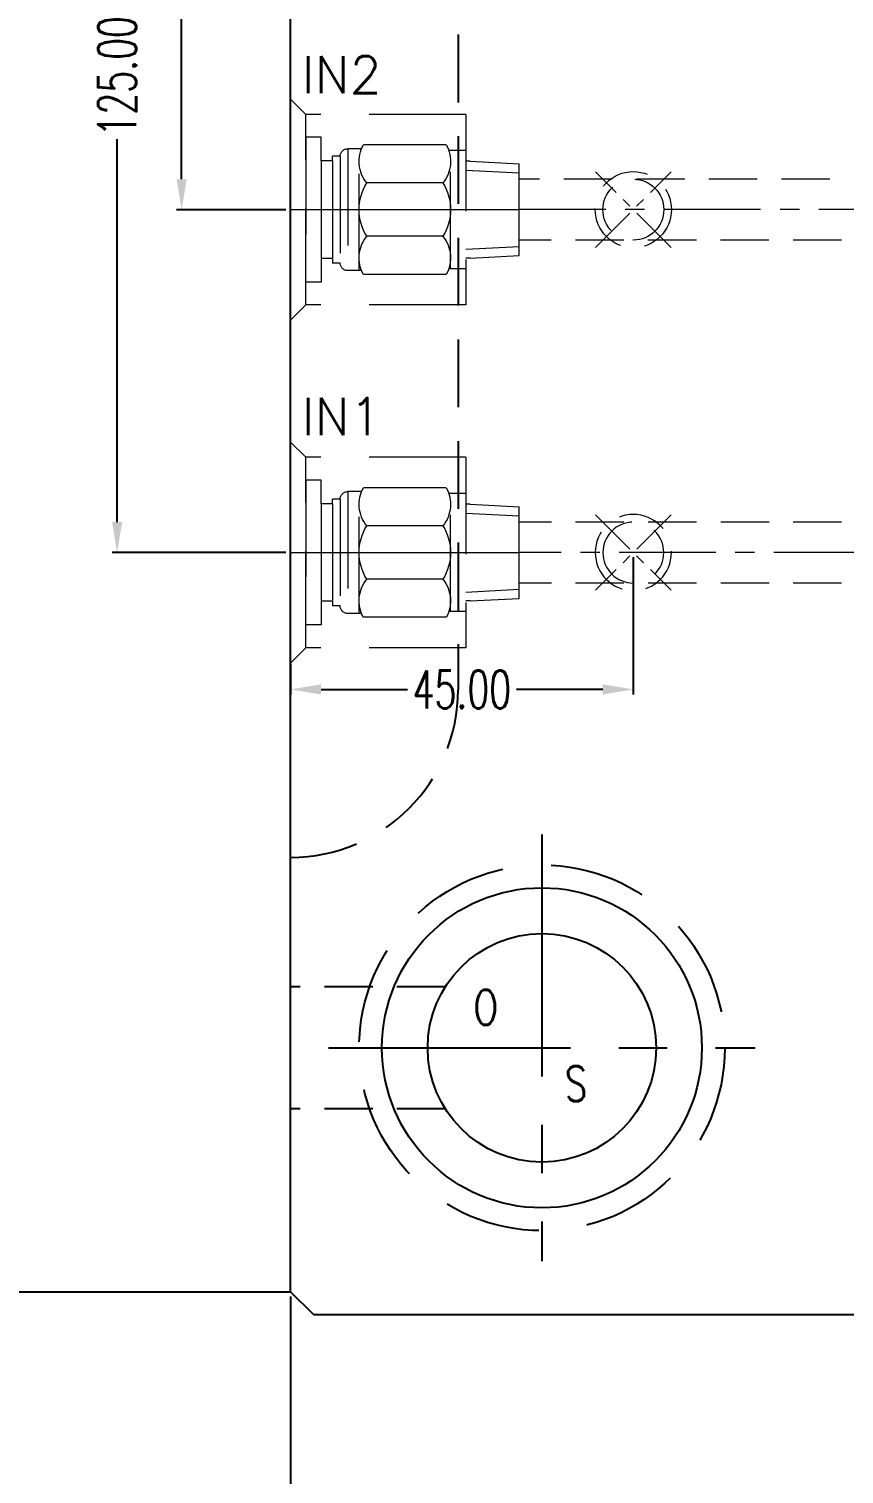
# Model space of a CAD drawing. Header units: inches. Extents: x 157915 to 159347, y -49911 to -48898.
# Drawn here: x 158868.7 to 158975.8, y -49422.8 to -49233.1 of the extents above; entities that cross this region are included whole.
import ezdxf
from ezdxf.enums import TextEntityAlignment as Align

# ---------------------------------------------------------------- set-up
doc = ezdxf.new("R2010")
doc.units = ezdxf.units.IN
doc.header["$LTSCALE"] = 2
doc.header["$MEASUREMENT"] = 0
doc.header["$PDMODE"] = 3
doc.header["$PDSIZE"] = 0.3125
doc.linetypes.add('CENTER', pattern=[50.8, 31.75, -6.35, 6.35, -6.35])
doc.linetypes.add('HIDDEN', pattern=[9.525, 6.35, -3.175])
doc.layers.get('0').update_dxf_attribs({"linetype": 'CONTINUOUS'})
doc.layers.get('Defpoints').update_dxf_attribs({"linetype": 'CONTINUOUS'})
for name, color, linetype in [('5', 5, 'CONTINUOUS'), ('cen', 1, 'CENTER'), ('COOL', 171, 'CONTINUOUS'), ('hidden', 4, 'HIDDEN'), ('Ru', 8, 'CONTINUOUS'), ('WT', 4, 'CONTINUOUS')]:
    doc.layers.add(name, color=color, linetype=linetype)
doc.layers.add('dim', color=3, linetype='CONTINUOUS', lineweight=15)
doc.layers.add('WR', color=122, linetype='HIDDEN', lineweight=18)
doc.styles.add('ROMANS', font='ROMANS.shx', dxfattribs={"height": 5, "bigfont": 'chineset.shx'})
doc.styles.get("Standard").update_dxf_attribs({"font": 'txt.shx', "width": 0.67})
doc.dimstyles.new('2.00', dxfattribs={"dimtxt": 5, "dimasz": 4, "dimexe": 0.666, "dimexo": 0.626, "dimgap": 1, "dimtad": 0, "dimzin": 0, "dimdsep": 46, "dimtxsty": 'Standard', "dimcen": 0.09, "dimclrd": 3, "dimclre": 3, "dimclrt": 7, "dimazin": 0, "dimtfac": 1, "dimtofl": 0, "dimtmove": 0, "dimatfit": 0, "dimfxl": 0, "dimtolj": 1, "dimtzin": 0, "dimarcsym": 0})

# ---------------------------------------------------------------- blocks, each defined once
blk = doc.blocks.new('*D35394')
at = {"layer": 'Defpoints', "color": 0}
for p in [(158903.1, -49398.87), (159253.1, -49398.87), (158903.1, -49426.84)]:
    blk.add_point(p, dxfattribs=at)
at = {"layer": 'dim', "color": 3, "linetype": 'ByBlock', "lineweight": -2}
for p, q in [((158903.1, -49399.49), (158903.1, -49427.51)), ((159253.1, -49399.49), (159253.1, -49427.51)), ((158907.1, -49426.84), (159069.57, -49426.84)), ((159249.1, -49426.84), (159086.64, -49426.84))]:
    blk.add_line(p, q, dxfattribs=at)
at = {"layer": 'dim', "color": 3, "linetype": 'ByBlock'}
for points in [[(158907.1, -49426.18), (158907.1, -49427.51), (158903.1, -49426.84)], [(159249.1, -49427.51), (159249.1, -49426.18), (159253.1, -49426.84)]]:
    blk.add_solid(points, dxfattribs=at)
at = {"layer": 'dim', "color": 7, "linetype": 'ByBlock', "insert": (159078.1, -49426.84), "char_height": 5, "attachment_point": 5}
blk.add_mtext('\\A1;350.00', dxfattribs=at)
blk = doc.blocks.new('*D37139')
at = {"layer": 'Defpoints', "color": 0}
for p in [(158903.1, -49176.87), (158888.8, -49256.87), (158903.1, -49256.87)]:
    blk.add_point(p, dxfattribs=at)
at = {"layer": 'dim', "color": 3, "linetype": 'ByBlock', "lineweight": -2}
for p, q in [((158902.48, -49176.87), (158888.14, -49176.87)), ((158888.8, -49180.87), (158888.8, -49210.01)), ((158888.8, -49252.87), (158888.8, -49223.73)), ((158902.48, -49256.87), (158888.14, -49256.87))]:
    blk.add_line(p, q, dxfattribs=at)
at = {"layer": 'dim', "color": 3, "linetype": 'ByBlock'}
for points in [[(158889.47, -49180.87), (158888.14, -49180.87), (158888.8, -49176.87)], [(158888.14, -49252.87), (158889.47, -49252.87), (158888.8, -49256.87)]]:
    blk.add_solid(points, dxfattribs=at)
at = {"layer": 'dim', "color": 7, "linetype": 'ByBlock', "insert": (158888.8, -49216.87), "char_height": 5, "attachment_point": 5, "rotation": 90}
blk.add_mtext('\\A1;80.00', dxfattribs=at)
blk = doc.blocks.new('*D37140')
at = {"layer": 'Defpoints', "color": 0}
for p in [(158903.1, -49176.87), (158880.33, -49301.87), (158903.1, -49301.87)]:
    blk.add_point(p, dxfattribs=at)
at = {"layer": 'dim', "color": 3, "linetype": 'ByBlock', "lineweight": -2}
for p, q in [((158902.48, -49176.87), (158879.67, -49176.87)), ((158880.33, -49180.87), (158880.33, -49231.11)), ((158880.33, -49297.87), (158880.33, -49247.63)), ((158902.48, -49301.87), (158879.67, -49301.87))]:
    blk.add_line(p, q, dxfattribs=at)
at = {"layer": 'dim', "color": 3, "linetype": 'ByBlock'}
for points in [[(158881, -49180.87), (158879.67, -49180.87), (158880.33, -49176.87)], [(158879.67, -49297.87), (158881, -49297.87), (158880.33, -49301.87)]]:
    blk.add_solid(points, dxfattribs=at)
at = {"layer": 'dim', "color": 7, "linetype": 'ByBlock', "insert": (158880.33, -49239.37), "char_height": 5, "attachment_point": 5, "rotation": 90}
blk.add_mtext('\\A1;125.00', dxfattribs=at)
blk = doc.blocks.new('*D37182')
at = {"layer": 'Defpoints', "color": 0}
for p in [(158948.1, -49301.87), (158903.1, -49315.83), (158948.1, -49319.83)]:
    blk.add_point(p, dxfattribs=at)
at = {"layer": 'dim', "color": 3, "linetype": 'ByBlock', "lineweight": -2}
for p, q in [((158948.1, -49302.49), (158948.1, -49320.5)), ((158903.1, -49316.46), (158903.1, -49320.5)), ((158907.1, -49319.83), (158918.46, -49319.83)), ((158944.1, -49319.83), (158932.75, -49319.83))]:
    blk.add_line(p, q, dxfattribs=at)
at = {"layer": 'dim', "color": 3, "linetype": 'ByBlock'}
for points in [[(158907.1, -49319.16), (158907.1, -49320.5), (158903.1, -49319.83)], [(158944.1, -49320.5), (158944.1, -49319.16), (158948.1, -49319.83)]]:
    blk.add_solid(points, dxfattribs=at)
at = {"layer": 'dim', "color": 7, "linetype": 'ByBlock', "insert": (158925.6, -49319.83), "char_height": 5, "attachment_point": 5}
blk.add_mtext('\\A1;45.00', dxfattribs=at)
blk = doc.blocks.new('20160901.165000')
at = {"layer": 'WR', "linetype": 'CENTER', "ltscale": 0.1}
for p, q in [((-4.95, 4.95), (4.95, -4.95)), ((4.95, 4.95), (-4.95, -4.95))]:
    blk.add_line(p, q, dxfattribs=at)
at = {"layer": 'WR', "linetype": 'HIDDEN', "ltscale": 0.5}
for radius in [5, 4]:
    blk.add_circle((0, 0), radius, dxfattribs=at)
blk = doc.blocks.new('20150129.111502')
at = {"layer": '5', "color": 122, "linetype": 'HIDDEN', "lineweight": 0}
for p, q in [((0, 14.5), (0, -14.5)), ((2, 12.5), (0, 14.5)), ((2, 12.5), (2, -12.5)), ((23, 12.5), (2, 12.5)), ((23, -12.5), (23, 12.5)), ((2, -9.5), (2, 9.5)), ((4.01, 9.5), (2, 9.5)), ((4.01, 6.4), (4.01, 9.5)), ((7.51, -8), (7.51, 8)), ((9.33, 8), (7.51, 8)), ((9, 8), (9, -8)), ((20.43, 8.5), (9.57, 8.5)), ((23, 7.75), (20.77, 7.75)), ((21, 7.75), (21, -7.75)), ((4.01, -6.4), (4.01, 6.4)), ((5.51, 6.4), (4.01, 6.4)), ((5.51, 6.4), (5.51, 7)), ((6.51, 7), (5.51, 7)), ((5.51, 6.4), (5.51, 7)), ((5.51, -6.4), (5.51, 6.4)), ((6.51, -7), (6.51, 7)), ((23.56, 6.35), (23, 6.35)), ((23.56, 6.35), (30, 6.01)), ((30, 6.01), (30, -6.01)), ((23, 5.19), (30, 4.82)), ((20.01, 3.5), (9.99, 3.5)), ((20.01, -3.5), (9.99, -3.5)), ((23, -5.19), (30, -4.82)), ((5.51, -6.4), (4.01, -6.4)), ((4.01, -6.4), (4.01, -9.5)), ((5.51, -6.4), (5.51, -7)), ((5.51, -6.4), (5.51, -7)), ((6.51, -7), (5.51, -7)), ((23.56, -6.35), (23, -6.35)), ((23.56, -6.35), (30, -6.01)), ((9.33, -8), (7.51, -8)), ((20.43, -8.5), (9.57, -8.5)), ((23, -7.75), (20.77, -7.75)), ((4.01, -9.5), (2, -9.5)), ((2, -12.5), (0, -14.5)), ((23, -12.5), (2, -12.5))]:
    blk.add_line(p, q, dxfattribs=at)
at = {"layer": '5', "color": 122, "linetype": 'CENTER', "lineweight": 0, "ltscale": 0.5}
blk.add_line((0, 0), (30, 0), dxfattribs=at)
at = {"layer": '5', "color": 122, "linetype": 'HIDDEN', "lineweight": 0}
for centre, radius, start, end in [((7.51, 7), 1, 90, 180), ((13.47, 6.32), 4.47, 150.752, 219.0183), ((16.53, 6.32), 4.47, 320.9817, 29.248), ((15.66, 0), 6.66, 148.3016, 211.6984), ((14.34, 0), 6.66, 328.3016, 31.6984), ((13.47, -6.32), 4.47, 140.9817, 209.248), ((16.53, -6.32), 4.47, 330.752, 39.0183), ((7.51, -7), 1, 180, 270)]:
    blk.add_arc(centre, radius, start, end, dxfattribs=at)

msp = doc.modelspace()

# ---------------------------------------------------------------- linework, layer by layer
for p, q in [((158903.104, -49398.868), (158903.104, -48954.868)), ((158906.104, -49401.868), (158903.104, -49398.868)), ((158906.104, -49401.868), (159250.104, -49401.868))]:
    msp.add_line(p, q)
at = {"color": 8, "linetype": 'HIDDEN', "ltscale": 0.7}
msp.add_line((158925.104, -49033.868), (158925.104, -49319.868), dxfattribs=at)
at = {"color": 8, "linetype": 'HIDDEN', "ltscale": 0.5}
for p, q in [((158923.415, -49358.868), (158903.104, -49358.868)), ((158923.415, -49374.868), (158903.104, -49374.868))]:
    msp.add_line(p, q, dxfattribs=at)
for radius in [21, 15]:
    msp.add_circle((158936.104, -49366.868), radius)
at = {"color": 8, "linetype": 'HIDDEN', "ltscale": 0.7}
msp.add_arc((158903.104, -49319.868), 22, 270, 0, dxfattribs=at)
at = {"layer": 'cen', "ltscale": 0.5}
for p, q in [((158936.104, -49338.868), (158936.104, -49394.868)), ((158908.104, -49366.868), (158964.104, -49366.868))]:
    msp.add_line(p, q, dxfattribs=at)
at = {"layer": 'dim', "linetype": 'ByBlock'}
msp.add_line((158903.104, -49341.868), (158903.104, -49341.868), dxfattribs=at)
at = {"layer": 'hidden'}
msp.add_circle((158936.104, -49366.868), 24, dxfattribs=at)
at = {"layer": 'Ru', "ltscale": 0.5}
msp.add_line((158833.163, -49398.868), (158903.104, -49398.868), dxfattribs=at)
at = {"layer": 'WR', "linetype": 'HIDDEN', "ltscale": 0.5}
for p, q in [((159050.104, -49252.868), (158933.104, -49252.868)), ((159042.104, -49260.868), (158933.104, -49260.868)), ((159223.104, -49297.868), (158933.104, -49297.868)), ((159223.104, -49305.868), (158933.104, -49305.868))]:
    msp.add_line(p, q, dxfattribs=at)
at = {"layer": 'WR', "linetype": 'CENTER', "ltscale": 0.2}
for p, q in [((159046.104, -49256.868), (158933.104, -49256.868)), ((159223.104, -49301.868), (158933.104, -49301.868))]:
    msp.add_line(p, q, dxfattribs=at)

# ---------------------------------------------------------------- block references
at = {"layer": 'WR', "linetype": 'ByBlock', "rotation": 180}
msp.add_blockref('20160901.165000', (158948.104, -49256.868), dxfattribs=at)
at = {"layer": 'WR', "linetype": 'ByBlock', "xscale": -1}
msp.add_blockref('20160901.165000', (158948.104, -49301.868), dxfattribs=at)
at = {"layer": 'WT', "linetype": 'ByBlock', "xscale": -0.9999999999999991, "rotation": -180}
for p in [(158903.104, -49256.868), (158903.104, -49301.868)]:
    msp.add_blockref('20150129.111502', p, dxfattribs=at)

# ---------------------------------------------------------------- texts
at = {"style": 'ROMANS', "width": 0.75}
for s, p in [('O', (158927.104, -49363.868)), ('S', (158939.104, -49373.868))]:
    msp.add_text(s, height=4.6, dxfattribs=at).set_placement(p)
at = {"layer": 'COOL', "color": 4}
for s, p in [('IN2', (158909.818, -49239.16)), ('IN1', (158909.818, -49284.005))]:
    msp.add_text(s, height=4.8768, rotation=360, dxfattribs=at).set_placement(p, align=Align.MIDDLE)

# ---------------------------------------------------------------- dimensions: what is measured, and where the dimension line sits
at = {"layer": 'dim', "linetype": 'ByBlock'}
for base, p2, picture, middle in [((158880.333, -49301.868), (158903.104, -49301.868), '*D37140', (158880.333, -49239.368)), ((158888.802, -49256.868), (158903.104, -49256.868), '*D37139', (158888.802, -49216.868))]:
    dim = msp.add_linear_dim(base=base, p1=(158903.104, -49176.868), p2=p2, angle=90, dimstyle='2.00', dxfattribs=at)
    dim.commit()
    dim.dimension.update_dxf_attribs({"geometry": picture, "text_midpoint": middle})
dim = msp.add_linear_dim(base=(158948.104, -49319.831), p1=(158903.104, -49315.831), p2=(158948.104, -49301.868), dimstyle='2.00', dxfattribs=at)
dim.commit()
dim.dimension.update_dxf_attribs({"geometry": '*D37182', "text_midpoint": (158925.604, -49319.831)})
dim = msp.add_linear_dim(base=(158903.104, -49426.844), p1=(159253.104, -49398.868), p2=(158903.104, -49398.868), angle=180, dimstyle='2.00', dxfattribs=at)
dim.commit()
dim.dimension.update_dxf_attribs({"geometry": '*D35394', "text_midpoint": (159078.104, -49426.844), "dimtype": 160})

doc.saveas('drawing.dxf')
